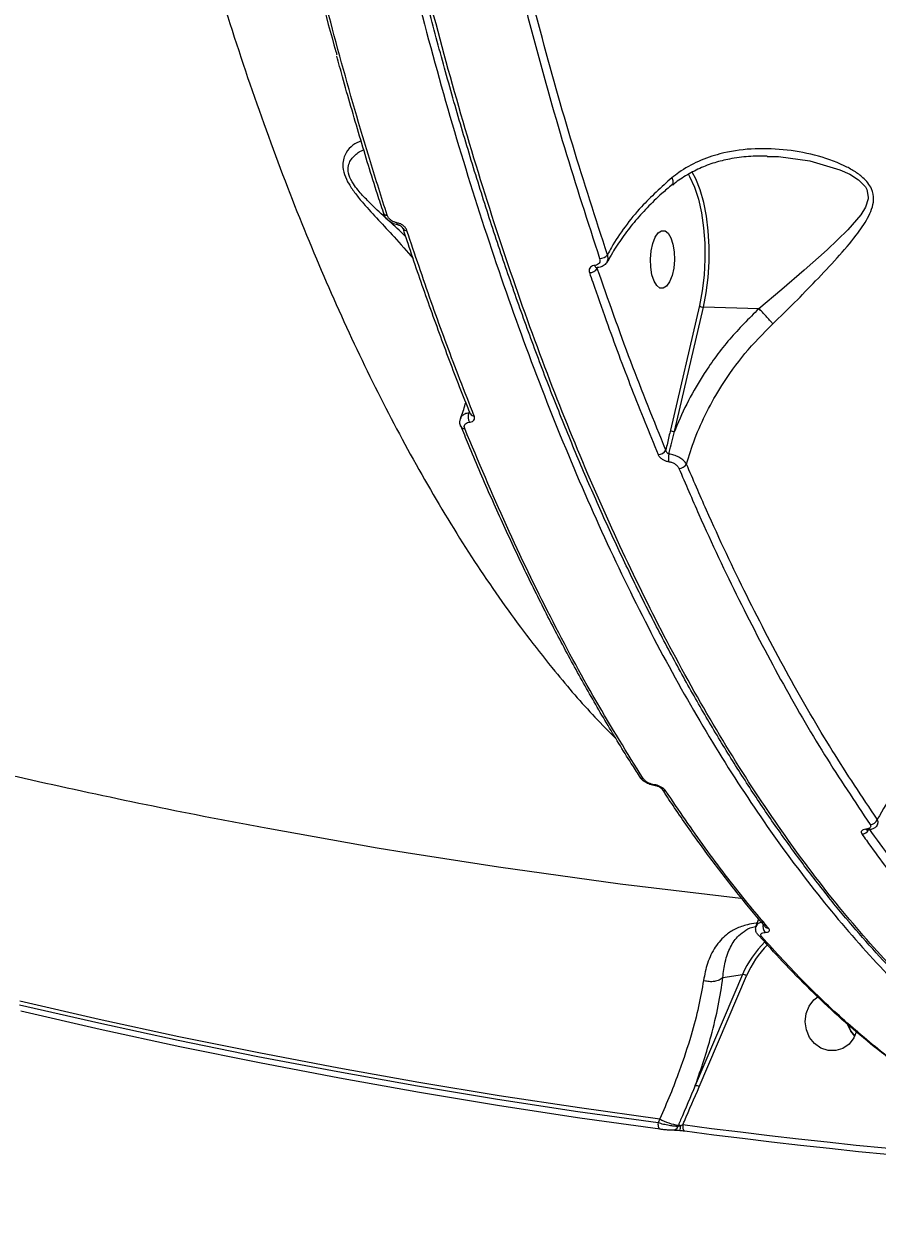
# Model space of a CAD drawing. Header units: millimetres. Extents: x -6028 to 5958, y -6064 to 4137.
# Drawn here: x 598.6 to 731.2, y -1746.5 to -1561.7 of the extents above; entities that cross this region are included whole.
import ezdxf

# ---------------------------------------------------------------- set-up
doc = ezdxf.new("R2010")
doc.units = ezdxf.units.MM
for name, color, linetype in [('DIKOM_ОБЪЕКТ', 7, 'Continuous'), ('DIKOM_РАЗМЕР_ЗОНА', 7, 'Continuous'), ('DIKOM_РАЗМЕР_ОБЪЕКТА', 7, 'Continuous')]:
    doc.layers.add(name, color=color, linetype=linetype)
doc.styles.add('style1', font='arial.ttf', dxfattribs={"width": 0.8})
doc.dimstyles.new('1-50', dxfattribs={"dimtxt": 300, "dimasz": 200, "dimexe": 100, "dimexo": 0, "dimgap": 100, "dimtad": 1, "dimtxsty": 'style1', "dimcen": 200, "dimclrd": 7, "dimclre": 7, "dimclrt": 7, "dimadec": 1, "dimazin": 2, "dimtfac": 1, "dimtmove": 0, "dimatfit": 2, "dimfxl": 0, "dimlwd": 25, "dimlwe": 18, "dimarcsym": 0})

# ---------------------------------------------------------------- blocks, each defined once
blk = doc.blocks.new('*D9')
at = {"layer": 'Defpoints', "color": 0, "transparency": 16777216}
for p in [(-6027.56, 1459.58), (4556.58, 1382.7), (4556.58, -5964.37)]:
    blk.add_point(p, dxfattribs=at)
at = {"layer": 'DIKOM_РАЗМЕР_ЗОНА', "color": 7, "lineweight": 18, "transparency": 16777216}
for p, q in [((-6027.56, 1459.58), (-6027.56, -6064.37)), ((4556.58, 1382.7), (4556.58, -6064.37))]:
    blk.add_line(p, q, dxfattribs=at)
at = {"layer": 'DIKOM_РАЗМЕР_ЗОНА', "color": 7, "lineweight": 25, "transparency": 16777216}
blk.add_line((-5827.56, -5964.37), (4356.58, -5964.37), dxfattribs=at)
at = {"layer": 'DIKOM_РАЗМЕР_ЗОНА', "color": 7, "transparency": 16777216}
for points in [[(-5827.56, -5931.03), (-5827.56, -5997.7), (-6027.56, -5964.37)], [(4356.58, -5931.03), (4356.58, -5997.7), (4556.58, -5964.37)]]:
    blk.add_solid(points, dxfattribs=at)
at = {"layer": 'DIKOM_РАЗМЕР_ЗОНА', "color": 7, "transparency": 16777216, "insert": (157.08, -5711.2), "char_height": 300, "attachment_point": 5, "style": 'style1'}
blk.add_mtext('10600', dxfattribs=at)
blk = doc.blocks.new('*D11')
at = {"layer": 'Defpoints', "color": 0, "transparency": 16777216}
for p in [(259.43, 2965.58), (1920.55, -3002.33), (4022.59, -3002.33)]:
    blk.add_point(p, dxfattribs=at)
at = {"layer": 'DIKOM_РАЗМЕР_ОБЪЕКТА', "color": 7, "lineweight": 18, "transparency": 16777216}
for p, q in [((259.43, 2965.58), (4122.59, 2965.58)), ((1920.55, -3002.33), (4122.59, -3002.33))]:
    blk.add_line(p, q, dxfattribs=at)
at = {"layer": 'DIKOM_РАЗМЕР_ОБЪЕКТА', "color": 7, "lineweight": 25, "transparency": 16777216}
blk.add_line((4022.59, 2765.58), (4022.59, -2802.33), dxfattribs=at)
at = {"layer": 'DIKOM_РАЗМЕР_ОБЪЕКТА', "color": 7, "transparency": 16777216}
for points in [[(3989.25, 2765.58), (4055.92, 2765.58), (4022.59, 2965.58)], [(3989.25, -2802.33), (4055.92, -2802.33), (4022.59, -3002.33)]]:
    blk.add_solid(points, dxfattribs=at)
at = {"layer": 'DIKOM_РАЗМЕР_ОБЪЕКТА', "color": 7, "transparency": 16777216, "insert": (3769.41, -24.42), "char_height": 300, "attachment_point": 5, "rotation": 90, "style": 'style1'}
blk.add_mtext('6000', dxfattribs=at)
blk = doc.blocks.new('*D12')
at = {"layer": 'Defpoints', "color": 0, "transparency": 16777216}
for p in [(3056.58, 1987.9), (-4027.97, 676.5), (3056.58, -3714.77)]:
    blk.add_point(p, dxfattribs=at)
at = {"layer": 'DIKOM_РАЗМЕР_ОБЪЕКТА', "color": 7, "lineweight": 18, "transparency": 16777216}
for p, q in [((3056.58, 1987.9), (3056.58, -3814.77)), ((-4027.97, 676.5), (-4027.97, -3814.77))]:
    blk.add_line(p, q, dxfattribs=at)
at = {"layer": 'DIKOM_РАЗМЕР_ОБЪЕКТА', "color": 7, "lineweight": 25, "transparency": 16777216}
blk.add_line((-3827.97, -3714.77), (2856.58, -3714.77), dxfattribs=at)
at = {"layer": 'DIKOM_РАЗМЕР_ОБЪЕКТА', "color": 7, "transparency": 16777216}
for points in [[(-3827.97, -3681.44), (-3827.97, -3748.11), (-4027.97, -3714.77)], [(2856.58, -3681.44), (2856.58, -3748.11), (3056.58, -3714.77)]]:
    blk.add_solid(points, dxfattribs=at)
at = {"layer": 'DIKOM_РАЗМЕР_ОБЪЕКТА', "color": 7, "transparency": 16777216, "insert": (20, -3461.6), "char_height": 300, "attachment_point": 5, "style": 'style1'}
blk.add_mtext('7100', dxfattribs=at)

msp = doc.modelspace()

# ---------------------------------------------------------------- linework, layer by layer
at = {"layer": 'DIKOM_ОБЪЕКТ', "color": 7, "linetype": 'Continuous', "lineweight": 15}
for p, q in [((714.103, -1582.293), (714.385, -1582.293)), ((654.464, -1590.976), (654.48, -1591.043)), ((687.743, -1599.666), (687.761, -1599.627)), ((703.603, -1605.434), (699.099, -1624.751)), ((699.733, -1624.991), (704.237, -1605.673)), ((712.838, -1605.911), (704.237, -1605.673)), ((667.882, -1621.888), (667.789, -1622.1)), ((666.507, -1624.14), (666.525, -1624.191)), ((694.246, -1678.5), (694.277, -1678.555)), ((697.782, -1680.474), (697.791, -1680.49)), ((729.751, -1686.853), (729.761, -1686.853)), ((712.433, -1701.739), (712.832, -1700.667)), ((710.306, -1709.286), (702.959, -1726.53)), ((703.58, -1726.721), (710.926, -1709.477)), ((707.253, -1709.751), (710.306, -1709.286)), ((697.439, -1731.712), (697.173, -1732.337)), ((700.339, -1732.673), (700.251, -1732.879))]:
    msp.add_line(p, q, dxfattribs=at)
at = {"layer": 'DIKOM_ОБЪЕКТ', "color": 7, "linetype": 'Continuous', "lineweight": 15, "flags": 128}
for points in [[(714.385, -1582.293), (715.906, -1582.293), (720.772, -1582.943), (725.439, -1584.325), (726.969, -1585.031), (728.337, -1585.911), (729.382, -1587.012), (729.592, -1587.391), (729.836, -1588.567), (729.815, -1588.847), (729.413, -1590.131), (728.671, -1591.345), (726.68, -1593.666), (723.428, -1596.79), (719.859, -1599.942), (716.405, -1602.918), (712.849, -1605.912), (712.846, -1605.914), (712.846, -1605.914)], [(701.841, -1584.972), (702.078, -1585.392), (702.817, -1587.018), (703.436, -1588.915), (703.921, -1591.039), (704.259, -1593.337), (704.443, -1595.755), (704.468, -1598.233), (704.334, -1600.712), (704.043, -1603.132), (703.603, -1605.434)], [(704.237, -1605.673), (704.67, -1603.427), (704.967, -1601.07), (705.119, -1598.652), (705.123, -1596.226), (704.98, -1593.844), (704.693, -1591.559), (704.267, -1589.419), (703.712, -1587.472), (703.04, -1585.759), (702.5, -1584.705)], [(656.805, -1592.919), (656.804, -1592.919), (656.755, -1592.897), (656.71, -1592.85), (656.672, -1592.779), (656.641, -1592.687), (656.618, -1592.575)], [(697.215, -1594.144), (697.732, -1593.804), (698.26, -1593.825), (698.756, -1594.206), (699.18, -1594.916), (699.497, -1595.897), (699.682, -1597.07), (699.719, -1598.34), (699.606, -1599.605), (699.352, -1600.76), (698.978, -1601.714), (698.513, -1602.389), (697.995, -1602.729), (697.467, -1602.708), (696.971, -1602.327), (696.548, -1601.617), (696.231, -1600.636), (696.046, -1599.463), (696.008, -1598.193), (696.121, -1596.928), (696.375, -1595.773), (696.75, -1594.819), (697.215, -1594.144)], [(687.304, -1599.213), (687.388, -1599.35), (687.48, -1599.454), (687.579, -1599.521), (687.68, -1599.55), (687.721, -1599.55)], [(667.999, -1622.194), (668.003, -1622.204), (668.017, -1622.236)], [(658.032, -1690.394), (653.531, -1689.647), (636.553, -1686.637)], [(710.056, -1697.489), (691.295, -1695.256), (672.395, -1692.636), (658.032, -1690.394)], [(712.685, -1703.114), (712.692, -1703.123), (712.711, -1703.146)], [(728.074, -1717.966), (727.609, -1719.123), (726.861, -1720.081), (725.892, -1720.761), (724.779, -1721.108), (723.613, -1721.096), (722.488, -1720.723), (721.495, -1720.021), (720.716, -1719.046), (720.212, -1717.878), (720.025, -1716.611), (720.169, -1715.348), (720.634, -1714.19), (721.382, -1713.233), (722.007, -1712.745)], [(697.173, -1732.337), (684.708, -1730.589), (672.258, -1728.686), (659.825, -1726.628), (647.41, -1724.416), (635.014, -1722.05), (622.64, -1719.53), (610.289, -1716.857), (597.963, -1714.031)], [(598.025, -1713.376), (610.376, -1716.208), (622.753, -1718.887), (635.152, -1721.412), (647.573, -1723.782), (660.014, -1725.997), (672.473, -1728.057), (684.949, -1729.962), (697.439, -1731.712)], [(598.192, -1714.945), (610.529, -1717.774), (622.89, -1720.449), (635.275, -1722.971), (647.68, -1725.339), (660.106, -1727.553), (672.549, -1729.612), (685.009, -1731.517), (697.484, -1733.267)], [(727.737, -1718.882), (727.123, -1718.072), (726.675, -1717.088)], [(726.698, -1717.157), (727.123, -1718.072), (727.737, -1718.882)], [(697.173, -1732.337), (697.164, -1732.524), (697.171, -1732.702), (697.193, -1732.865), (697.229, -1733.006), (697.278, -1733.12), (697.339, -1733.203), (697.408, -1733.253), (697.484, -1733.267)], [(701.013, -1732.646), (701.005, -1732.834), (701.012, -1733.013), (701.034, -1733.176), (701.071, -1733.317), (701.121, -1733.431), (701.183, -1733.514), (701.253, -1733.563), (701.329, -1733.576)], [(736.956, -1736.71), (732.459, -1736.272), (727.962, -1735.814), (723.467, -1735.337), (718.973, -1734.839), (714.481, -1734.321), (709.99, -1733.783), (705.5, -1733.224), (701.013, -1732.646)], [(701.329, -1733.576), (705.821, -1734.155), (710.314, -1734.713), (714.809, -1735.252), (719.305, -1735.77), (723.802, -1736.269), (728.301, -1736.747), (732.801, -1737.205), (737.302, -1737.643)]]:
    msp.add_lwpolyline(points, dxfattribs=at)
at = {"layer": 'DIKOM_ОБЪЕКТ', "color": 7, "linetype": 'Continuous', "lineweight": 15}
for centre, radius, start, end in [((655.023, -1590.765), 0.61, 207.15359, 276.25246), ((658.104, -1593.2), 0.6, 204.3824, 276.71947), ((688.155, -1596.689), 1.428, 267.89545, 324.18921), ((686.573, -1598.912), 1.392, 267.50211, 327.19935), ((704.226, -1604.742), 0.932, 227.99022, 270.64911), ((669.352, -1622.725), 1.684, 158.19716, 208.94382), ((668.583, -1621.875), 0.671, 212.47253, 272.91357), ((667.092, -1623.897), 0.639, 207.48652, 274.18523), ((699.722, -1624.06), 0.93, 227.96076, 270.67856), ((697.224, -1627.245), 1.313, 268.23269, 332.38136), ((701.459, -1629.195), 2.688, 164.44547, 189.61392), ((700.439, -1629.378), 1.326, 268.63951, 330.19808), ((694.865, -1678.142), 0.718, 215.04593, 270.25343), ((696.777, -1679.784), 0.183, 190.65839, 251.689), ((698.383, -1680.083), 0.718, 214.51925, 270.35355), ((730.1, -1684.799), 1.187, 270.26727, 340.76055), ((728.828, -1686.273), 1.195, 270.47392, 332.52167), ((729.753, -1686.495), 0.359, 219.48901, 269.69484), ((714.851, -1701.816), 1.393, 164.75323, 222.62401), ((714.396, -1701.376), 0.752, 220.12621, 269.19321), ((713.273, -1702.639), 0.757, 221.99525, 268.93912), ((724.77, -1715.478), 15.734, 134.37868, 156.82706), ((724.944, -1715.477), 15.248, 134.89428, 156.82644), ((710.233, -1710.63), 1.345, 59.002, 86.90639), ((702.886, -1727.876), 1.347, 59.01541, 86.87438), ((701.285, -1724.968), 7.763, 240.30267, 262.99939), ((699.484, -1732.617), 0.811, 264.44669, 341.13336), ((700.228, -1733.864), 1.196, 66.88612, 84.6997), ((698.297, -1732.721), 2.401, 341.29377, 358.96789)]:
    msp.add_arc(centre, radius, start, end, dxfattribs=at)
for points, knots in [([(657.536, -1136.308), (656.622, -1140.432), (654.14, -1151.628), (650.485, -1170.379), (646.713, -1192.633), (643.45, -1215.337), (640.702, -1238.371), (638.485, -1261.634), (636.81, -1285.052), (635.691, -1308.59), (635.118, -1332.206), (635.09, -1355.827), (635.604, -1379.342), (636.66, -1402.641), (638.258, -1425.651), (640.408, -1448.325), (643.095, -1470.634), (646.306, -1492.51), (650.024, -1513.854), (654.234, -1534.564), (658.926, -1554.571), (664.102, -1573.826), (669.745, -1592.311), (675.833, -1609.977), (682.336, -1626.744), (689.225, -1642.53), (696.482, -1657.278), (704.101, -1670.942), (712.064, -1683.521), (720.342, -1694.985), (728.897, -1705.283), (737.689, -1714.364), (746.272, -1721.832), (754.61, -1727.822), (761.796, -1732.185), (766.388, -1734.23), (768.253, -1735.06)], [0, 0, 0, 0, 0.0176864, 0.04801, 0.0784292, 0.1088972, 0.1393651, 0.1697842, 0.2001079, 0.2304316, 0.2608508, 0.2913186, 0.3217866, 0.3522057, 0.3825294, 0.412853, 0.4432722, 0.4737402, 0.504208, 0.5346272, 0.5649508, 0.5952745, 0.6256936, 0.6561615, 0.6866294, 0.7170487, 0.7473722, 0.7776958, 0.8081151, 0.8385828, 0.8690507, 0.8994698, 0.9297934, 0.9558709, 0.9820868, 1, 1, 1, 1]), ([(607.661, -1204.733), (606.855, -1210.759), (605.243, -1222.817), (603.274, -1241.208), (601.638, -1259.763), (600.357, -1278.711), (599.446, -1298.015), (598.926, -1317.637), (598.808, -1337.26), (599.105, -1357.395), (599.862, -1377.985), (601.117, -1398.957), (602.864, -1419.884), (605.118, -1440.687), (607.885, -1461.29), (611.102, -1481.215), (614.745, -1500.408), (618.783, -1518.838), (623.287, -1536.826), (628.262, -1554.289), (633.702, -1571.151), (639.483, -1587.028), (645.576, -1601.887), (651.947, -1615.725), (658.706, -1628.778), (665.845, -1640.963), (673.346, -1652.23), (680.549, -1661.608), (686.342, -1668.368), (689.567, -1671.576), (690.672, -1672.675)], [0, 0, 0, 0, 0.0331662, 0.0663723, 0.0995782, 0.1327445, 0.1672708, 0.201842, 0.2364132, 0.2709393, 0.3084794, 0.3460485, 0.3835884, 0.4222249, 0.4608931, 0.4995296, 0.5369455, 0.5743902, 0.611806, 0.6503137, 0.6888527, 0.7273602, 0.7646872, 0.8020432, 0.8393704, 0.8777848, 0.9162312, 0.954646, 0.9844622, 1, 1, 1, 1]), ([(769.623, -1735.107), (768.325, -1734.511), (765.479, -1733.206), (761.122, -1730.815), (756.542, -1728.006), (751.982, -1724.869), (747.456, -1721.426), (742.981, -1717.686), (738.574, -1713.661), (734.242, -1709.359), (729.981, -1704.777), (725.79, -1699.916), (721.668, -1694.774), (717.612, -1689.35), (713.622, -1683.643), (709.698, -1677.652), (705.837, -1671.373), (702.039, -1664.805), (698.311, -1657.96), (694.67, -1650.867), (691.129, -1643.551), (687.693, -1636.025), (684.358, -1628.28), (681.123, -1620.317), (677.989, -1612.137), (674.954, -1603.739), (672.02, -1595.124), (669.186, -1586.292), (666.452, -1577.242), (663.818, -1567.974), (661.288, -1558.497), (658.867, -1548.837), (656.564, -1539.025), (654.384, -1529.08), (652.327, -1519.005), (650.392, -1508.8), (648.58, -1498.466), (646.89, -1488.001), (645.321, -1477.407), (643.875, -1466.684), (642.552, -1455.831), (641.351, -1444.849), (640.273, -1433.743), (639.321, -1422.537), (638.497, -1411.268), (637.806, -1399.965), (637.245, -1388.636), (636.816, -1377.281), (636.518, -1365.897), (636.351, -1354.486), (636.314, -1343.048), (636.408, -1331.583), (636.633, -1320.092), (636.987, -1308.574), (637.478, -1297.032), (638.041, -1286.294), (638.5, -1279.419), (638.703, -1276.388)], [0, 0, 0, 0, 0.0152823, 0.0334916, 0.0517815, 0.0701711, 0.0886542, 0.1071165, 0.125475, 0.143762, 0.1619973, 0.1802003, 0.1983914, 0.2165899, 0.2348092, 0.2530701, 0.2713919, 0.2897956, 0.3082964, 0.3267935, 0.3451626, 0.3634727, 0.3817377, 0.3999733, 0.4181941, 0.4364145, 0.4546465, 0.472903, 0.4911989, 0.5095485, 0.5279671, 0.5464083, 0.5647907, 0.5831102, 0.6013809, 0.6196181, 0.6378361, 0.6560501, 0.6742727, 0.6925157, 0.7107933, 0.7291207, 0.747512, 0.7659523, 0.7843556, 0.8026871, 0.8209666, 0.8392086, 0.8574275, 0.8756384, 0.8938552, 0.9120882, 0.9303516, 0.9486602, 0.9670284, 0.9854601, 1, 1, 1, 1]), ([(769.941, -1735.125), (769.754, -1735.054), (766.338, -1733.759), (759.812, -1729.991), (750.502, -1723.799), (741.484, -1716.247), (732.76, -1707.599), (724.194, -1697.666), (715.82, -1686.439), (707.674, -1673.925), (700.026, -1660.557), (692.879, -1646.452), (686.224, -1631.734), (679.866, -1615.995), (673.838, -1599.246), (668.168, -1581.518), (662.907, -1562.948), (658.08, -1543.578), (653.703, -1523.464), (649.77, -1502.533), (646.312, -1480.824), (643.353, -1458.394), (640.959, -1435.737), (639.125, -1412.937), (637.833, -1390.078), (637.063, -1366.788), (636.838, -1343.129), (637.183, -1319.181), (637.995, -1296.885), (638.888, -1282.643), (639.283, -1276.345)], [0, 0, 0, 0, 0.0022002, 0.0402543, 0.0782773, 0.1152269, 0.1522051, 0.1891547, 0.2271778, 0.2652315, 0.3032544, 0.3388737, 0.3745186, 0.4101379, 0.4467151, 0.4833198, 0.5198971, 0.5568468, 0.593825, 0.6307746, 0.6687977, 0.7068518, 0.7448747, 0.7818245, 0.8188028, 0.8557526, 0.8937756, 0.9318296, 0.9698525, 1, 1, 1, 1]), ([(853.327, -1703.967), (851.254, -1704.008), (846.195, -1704.106), (838.28, -1702.849), (829.609, -1700.424), (821.122, -1696.822), (812.679, -1692.04), (804.313, -1686.028), (796.056, -1678.783), (788.088, -1670.461), (780.429, -1661.115), (773.094, -1650.82), (765.965, -1639.411), (759.077, -1626.88), (752.461, -1613.245), (746.259, -1598.798), (740.484, -1583.605), (735.138, -1567.749), (730.138, -1550.981), (725.518, -1533.321), (721.303, -1514.81), (717.584, -1495.838), (714.363, -1476.48), (711.632, -1456.817), (709.35, -1436.545), (707.546, -1415.711), (706.234, -1394.376), (705.511, -1374.499), (705.214, -1356.195), (705.292, -1345.077), (705.331, -1339.512)], [0, 0, 0, 0, 0.0257522, 0.0628656, 0.0989328, 0.1350274, 0.1710945, 0.2082083, 0.245352, 0.2824658, 0.3185592, 0.3546801, 0.3907735, 0.4279123, 0.4650813, 0.50222, 0.5383728, 0.5745531, 0.6107057, 0.6479037, 0.6851317, 0.7223298, 0.7585728, 0.7948434, 0.8310864, 0.8683748, 0.9056932, 0.9429818, 0.9714641, 1, 1, 1, 1]), ([(635.014, -1513.305), (636.203, -1519.347), (638.582, -1531.433), (642.673, -1548.925), (645.575, -1560.629), (647.225, -1566.318), (647.278, -1566.5)], [0, 0, 0, 0, 0.3286017, 0.6572012, 0.9890106, 1, 1, 1, 1]), ([(655.09, -1591.372), (654.216, -1588.624), (651.661, -1580.589), (647.678, -1566.787), (643.264, -1549.734), (639.178, -1532.095), (636.767, -1519.872), (635.561, -1513.761)], [0, 0, 0, 0, 0.1144535, 0.3347637, 0.5550749, 0.7775368, 1, 1, 1, 1]), ([(668.786, -1525.42), (670.149, -1531.815), (672.874, -1544.603), (677.522, -1563.076), (682.546, -1581.038), (686.25, -1592.423), (688.103, -1598.116)], [0, 0, 0, 0, 0.2485962, 0.4971917, 0.7485954, 1, 1, 1, 1]), ([(689.313, -1597.525), (687.485, -1591.909), (683.829, -1580.678), (678.829, -1562.837), (674.165, -1544.348), (671.415, -1531.447), (670.04, -1524.996)], [0, 0, 0, 0, 0.24859564, 0.49719352, 0.74859681, 1, 1, 1, 1]), ([(636.55, -1686.596), (633.59, -1686.053), (624.663, -1684.413), (609.824, -1681.342), (592.034, -1677.402), (574.303, -1673.137), (556.633, -1668.568), (539.029, -1663.691), (521.496, -1658.507), (504.038, -1653.019), (486.66, -1647.228), (469.367, -1641.134), (452.164, -1634.741), (435.054, -1628.048), (418.043, -1621.057), (401.136, -1613.771), (384.336, -1606.192), (367.649, -1598.32), (351.079, -1590.159), (334.63, -1581.71), (318.307, -1572.975), (302.115, -1563.958), (286.06, -1554.653), (275.106, -1548.079), (269.496, -1544.621), (269.16, -1544.414)], [0, 0, 0, 0, 0.0229076, 0.0690792, 0.1152686, 0.1614766, 0.2077042, 0.2539517, 0.30022, 0.3465096, 0.3928208, 0.4391545, 0.4855108, 0.5318907, 0.5782938, 0.624721, 0.6711724, 0.7176486, 0.7641491, 0.8106749, 0.8572257, 0.9038016, 0.9504028, 0.9970294, 1, 1, 1, 1]), ([(654.513, -1590.969), (654.204, -1590.025), (652.93, -1586.148), (650.806, -1579.121), (648.705, -1571.973), (647.569, -1567.765), (647.282, -1566.7)], [0, 0, 0, 0, 0.1208998, 0.4966059, 0.8726673, 1, 1, 1, 1]), ([(651.046, -1579.86), (650.612, -1580.033), (649.752, -1580.377), (648.828, -1581.434), (648.319, -1582.53), (648.134, -1583.619), (648.353, -1584.992), (649.099, -1586.546), (650.153, -1588.064), (651.697, -1589.934), (653.749, -1592.164), (656.423, -1594.993), (658.158, -1596.999), (659.134, -1598.127)], [0, 0, 0, 0, 0.1222874, 0.2423869, 0.3032997, 0.3655737, 0.4372784, 0.5010587, 0.5625833, 0.6265304, 0.7384686, 0.8528512, 1, 1, 1, 1]), ([(657.998, -1594.764), (657.647, -1594.418), (656.525, -1593.311), (654.472, -1591.475), (652.298, -1589.412), (650.727, -1587.74), (649.729, -1586.414), (649.08, -1585.143), (648.97, -1583.953), (649.277, -1583.036), (649.964, -1582.131), (650.739, -1581.478), (651.356, -1581.3), (651.478, -1581.264)], [0, 0, 0, 0, 0.06543134, 0.20946733, 0.35308072, 0.44812399, 0.50411066, 0.57766801, 0.66084677, 0.73557366, 0.81063136, 0.96255447, 1, 1, 1, 1]), ([(714.997, -1608.251), (716.14, -1607.147), (718.426, -1604.937), (721.783, -1601.486), (725.052, -1598.025), (727.79, -1594.809), (729.549, -1592.297), (730.414, -1590.446), (730.757, -1588.908), (730.456, -1587.169), (729.233, -1585.659), (727.671, -1584.525), (725.215, -1583.213), (721.526, -1581.938), (716.609, -1581.101), (711.641, -1580.973), (707.191, -1581.637), (703.427, -1582.943), (700.969, -1584.293), (699.686, -1585.299), (699.335, -1585.575)], [0, 0, 0, 0, 0.0712976, 0.1426939, 0.2203414, 0.2979603, 0.355586, 0.3853407, 0.4149602, 0.4491147, 0.4886708, 0.5175496, 0.5465125, 0.6250142, 0.7037118, 0.7839239, 0.8640143, 0.9212528, 0.9784144, 1, 1, 1, 1]), ([(714.107, -1582.22), (713.152, -1582.221), (711.194, -1582.224), (708.466, -1582.592), (705.929, -1583.205), (703.632, -1584.071), (701.466, -1585.261), (700.058, -1586.158), (699.454, -1586.729), (699.451, -1586.732)], [0, 0, 0, 0, 0.1794533, 0.3679507, 0.520213, 0.681125, 0.8422117, 0.9991922, 1, 1, 1, 1]), ([(699.335, -1585.575), (697.688, -1587.05), (694.978, -1589.479), (691.984, -1593.173), (690.31, -1595.684), (689.516, -1597.15), (689.313, -1597.525)], [0, 0, 0, 0, 0.3957875, 0.6516303, 0.910998, 1, 1, 1, 1]), ([(699.335, -1585.575), (699.347, -1585.608), (699.404, -1585.756), (699.492, -1586.077), (699.514, -1586.439), (699.387, -1586.56), (699.334, -1586.611)], [0, 0, 0, 0, 0.0681141, 0.2982654, 0.7074959, 1, 1, 1, 1]), ([(699.377, -1586.658), (698.828, -1587.114), (697.444, -1588.264), (695.457, -1590.223), (693.401, -1592.502), (691.6, -1594.853), (690.239, -1596.889), (689.593, -1598.134), (689.363, -1598.578)], [0, 0, 0, 0, 0.1249499, 0.3151092, 0.5067189, 0.6994522, 0.8928837, 1, 1, 1, 1]), ([(656.807, -1592.911), (656.769, -1592.907), (656.454, -1592.881), (655.855, -1592.64), (655.133, -1592.126), (654.654, -1591.555), (654.546, -1591.156), (654.512, -1591.032)], [0, 0, 0, 0, 0.0364787, 0.3065032, 0.5825906, 0.869377, 1, 1, 1, 1]), ([(656.618, -1592.575), (656.464, -1592.54), (656.156, -1592.47), (655.72, -1592.218), (655.362, -1591.889), (655.169, -1591.59), (655.106, -1591.415), (655.09, -1591.372)], [0, 0, 0, 0, 0.2263653, 0.4526918, 0.6823307, 0.9207487, 1, 1, 1, 1]), ([(658.174, -1593.797), (658.158, -1593.752), (658.093, -1593.575), (657.894, -1593.271), (657.528, -1592.937), (657.086, -1592.683), (656.774, -1592.611), (656.618, -1592.575)], [0, 0, 0, 0, 0.0795976, 0.3195426, 0.5498056, 0.7748732, 1, 1, 1, 1]), ([(657.556, -1593.452), (657.552, -1593.441), (657.545, -1593.412), (657.465, -1593.288), (657.327, -1593.154), (657.159, -1593.039), (656.989, -1592.963), (656.865, -1592.926), (656.817, -1592.922), (656.808, -1592.921)], [0, 0, 0, 0, 0.1405193, 0.3429569, 0.5118061, 0.6827191, 0.8323654, 0.9679905, 1, 1, 1, 1]), ([(668.006, -1622.191), (667.857, -1621.828), (666.617, -1618.808), (664.373, -1612.911), (661.296, -1604.479), (659.031, -1597.975), (657.824, -1594.23), (657.57, -1593.444)], [0, 0, 0, 0, 0.0401015, 0.3337031, 0.6279185, 0.921856, 1, 1, 1, 1]), ([(668.617, -1622.545), (668.431, -1622.08), (667.5, -1619.752), (665.236, -1613.926), (661.899, -1604.892), (659.416, -1597.496), (658.174, -1593.797)], [0, 0, 0, 0, 0.050771, 0.2538562, 0.6267028, 1, 1, 1, 1]), ([(688.103, -1598.116), (688.13, -1598.244), (688.186, -1598.499), (688.064, -1598.833), (687.802, -1599.083), (687.515, -1599.188), (687.337, -1599.209), (687.304, -1599.213)], [0, 0, 0, 0, 0.2363205, 0.47257602, 0.70917353, 0.94584944, 1, 1, 1, 1]), ([(689.27, -1598.565), (689.265, -1598.583), (689.19, -1598.824), (688.806, -1599.164), (688.271, -1599.476), (687.876, -1599.509), (687.717, -1599.523)], [0, 0, 0, 0, 0.0297252, 0.4004162, 0.7590344, 1, 1, 1, 1]), ([(689.268, -1598.536), (689.328, -1598.406), (689.465, -1598.105), (689.368, -1597.735), (689.313, -1597.525)], [0, 0, 0, 0, 0.4337108, 1, 1, 1, 1]), ([(687.304, -1599.213), (687.272, -1599.217), (687.095, -1599.239), (686.81, -1599.343), (686.549, -1599.591), (686.428, -1599.923), (686.484, -1600.177), (686.513, -1600.303)], [0, 0, 0, 0, 0.0535423, 0.2898043, 0.5263656, 0.7631596, 1, 1, 1, 1]), ([(686.513, -1600.303), (686.684, -1600.802), (687.539, -1603.296), (689.686, -1609.38), (693.033, -1618.394), (695.799, -1625.169), (697.183, -1628.558)], [0, 0, 0, 0, 0.0507689, 0.253847, 0.6266975, 1, 1, 1, 1]), ([(687.73, -1599.551), (687.715, -1599.552), (687.667, -1599.554), (687.648, -1599.57), (687.657, -1599.563), (687.657, -1599.563)], [0, 0, 0, 0, 0.3071615, 0.9832826, 1, 1, 1, 1]), ([(698.388, -1627.854), (696.544, -1623.321), (692.852, -1614.246), (689.447, -1604.53), (687.743, -1599.666)], [0, 0, 0, 0, 0.4994511, 1, 1, 1, 1]), ([(712.838, -1605.911), (711.284, -1607.457), (708.14, -1610.583), (704.571, -1615.465), (701.821, -1620.173), (700.419, -1623.236), (699.785, -1624.859), (699.733, -1624.991)], [0, 0, 0, 0, 0.2754359, 0.5570818, 0.7678007, 0.9811414, 1, 1, 1, 1]), ([(712.846, -1605.914), (712.845, -1605.914), (712.843, -1605.912), (712.84, -1605.912), (712.838, -1605.911)], [0, 0, 0, 0, 0.4159675, 1, 1, 1, 1]), ([(714.997, -1608.251), (714.974, -1608.223), (714.83, -1608.051), (714.496, -1607.666), (713.954, -1607.068), (713.366, -1606.44), (713.019, -1606.09), (712.846, -1605.914)], [0, 0, 0, 0, 0.0428835, 0.2679814, 0.5120005, 0.7559912, 1, 1, 1, 1]), ([(701.59, -1630.038), (702.002, -1628.717), (702.855, -1625.978), (704.698, -1621.89), (707.229, -1617.435), (710.568, -1612.754), (713.51, -1609.763), (714.997, -1608.251)], [0, 0, 0, 0, 0.1665399, 0.3455457, 0.526756, 0.7607806, 1, 1, 1, 1]), ([(666.48, -1622.91), (666.517, -1622.827), (666.889, -1621.997), (667.11, -1621.183), (667.308, -1620.451)], [0, 0, 0, 0, 0.1000144, 1, 1, 1, 1]), ([(667.789, -1622.1), (667.74, -1622.106), (667.451, -1622.142), (666.994, -1622.31), (666.611, -1622.61), (666.547, -1622.858), (666.528, -1622.929)], [0, 0, 0, 0, 0.0782463, 0.4623893, 0.8462792, 1, 1, 1, 1]), ([(667.879, -1623.54), (667.907, -1623.537), (668.078, -1623.519), (668.355, -1623.429), (668.605, -1623.204), (668.714, -1622.898), (668.65, -1622.663), (668.617, -1622.545)], [0, 0, 0, 0, 0.0479108, 0.2855889, 0.5236797, 0.7618274, 1, 1, 1, 1]), ([(668.001, -1622.2), (668.001, -1622.201), (668.004, -1622.209), (667.995, -1622.192), (667.988, -1622.176)], [0, 0, 0, 0, 0.060133, 1, 1, 1, 1]), ([(666.537, -1624.187), (666.516, -1624.146), (666.393, -1623.9), (666.338, -1623.444), (666.466, -1623.074), (666.519, -1622.92)], [0, 0, 0, 0, 0.1029047, 0.6252875, 1, 1, 1, 1]), ([(694.299, -1678.47), (693.873, -1677.822), (692.132, -1675.171), (689.151, -1670.241), (685.361, -1663.683), (681.656, -1656.845), (678.033, -1649.756), (674.496, -1642.422), (671.057, -1634.832), (668.408, -1628.729), (666.941, -1625.08), (666.554, -1624.119)], [0, 0, 0, 0, 0.04205732, 0.17207976, 0.30221539, 0.4324332, 0.56270343, 0.69299222, 0.823266, 0.95349131, 1, 1, 1, 1]), ([(667.138, -1624.534), (667.106, -1624.417), (667.04, -1624.183), (667.149, -1623.878), (667.399, -1623.652), (667.678, -1623.561), (667.85, -1623.543), (667.879, -1623.54)], [0, 0, 0, 0, 0.237788, 0.4755279, 0.7135095, 0.9514982, 1, 1, 1, 1]), ([(694.869, -1678.86), (692.395, -1674.897), (687.447, -1666.969), (680.373, -1653.792), (673.547, -1639.763), (669.275, -1629.61), (667.138, -1624.534)], [0, 0, 0, 0, 0.2485937, 0.4971894, 0.7485956, 1, 1, 1, 1]), ([(699.099, -1624.751), (698.945, -1625.422), (698.706, -1626.455), (698.47, -1627.491), (698.388, -1627.854)], [0, 0, 0, 0, 0.6494852, 1, 1, 1, 1]), ([(698.87, -1628.474), (698.888, -1628.399), (699.167, -1627.237), (699.46, -1626.076), (699.733, -1624.991)], [0, 0, 0, 0, 0.0646869, 1, 1, 1, 1]), ([(698.87, -1628.474), (698.824, -1628.461), (698.772, -1628.446), (698.673, -1628.386), (698.571, -1628.294), (698.462, -1628.125), (698.407, -1627.97), (698.392, -1627.878), (698.388, -1627.854)], [0, 0, 0, 0, 0.1722433, 0.1986142, 0.4119968, 0.6483304, 0.9085696, 1, 1, 1, 1]), ([(697.183, -1628.558), (697.202, -1628.599), (697.277, -1628.76), (697.494, -1629.034), (697.878, -1629.33), (698.334, -1629.553), (698.651, -1629.614), (698.809, -1629.644)], [0, 0, 0, 0, 0.0826099, 0.3217407, 0.551331, 0.775625, 1, 1, 1, 1]), ([(698.809, -1629.644), (698.965, -1629.674), (699.278, -1629.733), (699.728, -1629.953), (700.104, -1630.242), (700.316, -1630.508), (700.389, -1630.664), (700.408, -1630.705)], [0, 0, 0, 0, 0.2257055, 0.4513777, 0.6802067, 0.9176028, 1, 1, 1, 1]), ([(701.59, -1630.038), (701.556, -1629.981), (701.423, -1629.758), (701.051, -1629.375), (700.407, -1628.952), (699.649, -1628.623), (699.13, -1628.524), (698.87, -1628.474)], [0, 0, 0, 0, 0.0812353, 0.3161636, 0.5445947, 0.7717959, 1, 1, 1, 1]), ([(731.221, -1685.19), (728.876, -1681.684), (724.186, -1674.671), (717.433, -1663.039), (710.91, -1650.594), (705.652, -1639.474), (702.62, -1632.43), (701.59, -1630.038)], [0, 0, 0, 0, 0.2203099, 0.4406207, 0.6630827, 0.8855461, 1, 1, 1, 1]), ([(700.408, -1630.705), (701.44, -1633.103), (704.459, -1640.118), (709.687, -1651.181), (716.2, -1663.627), (722.986, -1675.337), (727.733, -1682.436), (730.106, -1685.986)], [0, 0, 0, 0, 0.1144535, 0.3347649, 0.5550762, 0.7775368, 1, 1, 1, 1]), ([(747.423, -1668.548), (745.989, -1669.515), (743.463, -1671.22), (740.23, -1673.93), (737.065, -1676.981), (733.844, -1680.733), (732.102, -1683.693), (731.221, -1685.19)], [0, 0, 0, 0, 0.202263, 0.3564059, 0.5119956, 0.753253, 1, 1, 1, 1]), ([(696.72, -1679.956), (696.714, -1679.956), (696.451, -1679.939), (695.902, -1679.782), (695.171, -1679.431), (694.608, -1679.019), (694.391, -1678.677), (694.303, -1678.539)], [0, 0, 0, 0, 0.0056407, 0.2656593, 0.5281169, 0.8099976, 1, 1, 1, 1]), ([(696.597, -1679.817), (696.452, -1679.792), (696.162, -1679.74), (695.732, -1679.57), (695.337, -1679.343), (695.041, -1679.096), (694.918, -1678.928), (694.869, -1678.86)], [0, 0, 0, 0, 0.19207067, 0.38355338, 0.59024053, 0.83412589, 1, 1, 1, 1]), ([(698.388, -1680.801), (698.336, -1680.732), (698.208, -1680.56), (697.897, -1680.305), (697.485, -1680.072), (697.043, -1679.897), (696.746, -1679.844), (696.597, -1679.817)], [0, 0, 0, 0, 0.1655927, 0.41206, 0.6201105, 0.809718, 1, 1, 1, 1]), ([(697.791, -1680.489), (697.791, -1680.489), (697.793, -1680.493), (697.721, -1680.401), (697.549, -1680.267), (697.301, -1680.127), (697.051, -1680.029), (696.851, -1679.976), (696.755, -1679.964), (696.721, -1679.96)], [0, 0, 0, 0, 0.03794889, 0.2378371, 0.45554264, 0.65503594, 0.81125464, 0.93347535, 1, 1, 1, 1]), ([(713.841, -1701.838), (713.139, -1701.032), (711.026, -1698.607), (707.576, -1694.263), (703.498, -1688.812), (700.242, -1684.208), (698.372, -1681.332), (697.805, -1680.461)], [0, 0, 0, 0, 0.1269341, 0.3819018, 0.6362431, 0.8898861, 1, 1, 1, 1]), ([(714.385, -1702.128), (714.142, -1701.845), (712.929, -1700.432), (709.6, -1696.412), (704.462, -1689.763), (700.414, -1683.79), (698.388, -1680.801)], [0, 0, 0, 0, 0.044144, 0.2207224, 0.6100185, 1, 1, 1, 1]), ([(731.255, -1685.977), (731.301, -1685.885), (731.417, -1685.655), (731.295, -1685.364), (731.221, -1685.19)], [0, 0, 0, 0, 0.3998932, 1, 1, 1, 1]), ([(729.476, -1686.723), (729.324, -1686.744), (729.03, -1686.785), (728.782, -1686.966), (728.696, -1687.198), (728.791, -1687.378), (728.838, -1687.468)], [0, 0, 0, 0, 0.2592274, 0.5021789, 0.751143, 1, 1, 1, 1]), ([(728.838, -1687.468), (729.07, -1687.796), (730.229, -1689.437), (733.117, -1693.392), (737.556, -1699.12), (741.134, -1703.228), (742.923, -1705.284)], [0, 0, 0, 0, 0.0507684, 0.2538529, 0.6266983, 1, 1, 1, 1]), ([(730.106, -1685.986), (730.152, -1686.075), (730.245, -1686.253), (730.161, -1686.484), (729.92, -1686.65), (729.652, -1686.71), (729.494, -1686.721), (729.476, -1686.723)], [0, 0, 0, 0, 0.2486474, 0.4975544, 0.7389873, 0.9703749, 1, 1, 1, 1]), ([(729.762, -1686.855), (729.74, -1686.856), (729.679, -1686.858), (729.635, -1686.872), (729.641, -1686.869), (729.643, -1686.868)], [0, 0, 0, 0, 0.2833757, 0.7990035, 1, 1, 1, 1]), ([(731.246, -1686.004), (731.211, -1686.085), (731.108, -1686.321), (730.749, -1686.587), (730.29, -1686.797), (729.926, -1686.824), (729.75, -1686.838)], [0, 0, 0, 0, 0.14353, 0.4182991, 0.7170729, 1, 1, 1, 1]), ([(744.016, -1704.397), (741.629, -1701.643), (736.85, -1696.129), (732.261, -1689.794), (729.965, -1686.623)], [0, 0, 0, 0, 0.499451, 1, 1, 1, 1]), ([(712.585, -1701.331), (712.525, -1701.334), (711.956, -1701.357), (710.792, -1701.596), (709.199, -1702.129), (707.511, -1703.222), (705.991, -1704.938), (704.819, -1707.314), (704.415, -1709.299), (704.231, -1710.203)], [0, 0, 0, 0, 0.0103648, 0.0985235, 0.241525, 0.3848064, 0.6016986, 0.8185717, 1, 1, 1, 1]), ([(707.248, -1709.753), (707.249, -1709.753), (707.326, -1708.904), (707.584, -1707.131), (708.373, -1704.94), (709.458, -1703.363), (710.799, -1702.367), (711.747, -1701.906), (712.44, -1701.781), (712.51, -1701.768)], [0, 0, 0, 0, 0.0001458, 0.20028, 0.4357117, 0.6771671, 0.82844, 0.9827402, 1, 1, 1, 1]), ([(712.721, -1703.139), (712.688, -1703.107), (712.536, -1702.957), (712.372, -1702.604), (712.301, -1702.122), (712.411, -1701.855), (712.455, -1701.746)], [0, 0, 0, 0, 0.0945879, 0.4487322, 0.7761782, 1, 1, 1, 1]), ([(713.622, -1701.129), (713.408, -1701.163), (712.95, -1701.235), (712.549, -1701.473), (712.492, -1701.688), (712.474, -1701.755)], [0, 0, 0, 0, 0.3760919, 0.8066669, 1, 1, 1, 1]), ([(713.826, -1702.759), (713.952, -1702.746), (714.224, -1702.717), (714.465, -1702.575), (714.546, -1702.372), (714.439, -1702.209), (714.385, -1702.128)], [0, 0, 0, 0, 0.2213669, 0.4744316, 0.7373345, 1, 1, 1, 1]), ([(739.998, -1727.201), (739.549, -1726.918), (737.574, -1725.672), (734.116, -1723.157), (729.627, -1719.649), (725.188, -1715.819), (720.801, -1711.688), (716.698, -1707.528), (714.088, -1704.608), (712.898, -1703.277)], [0, 0, 0, 0, 0.047915, 0.2106656, 0.3736149, 0.5367176, 0.6999263, 0.8631904, 1, 1, 1, 1]), ([(713.259, -1703.396), (713.204, -1703.314), (713.094, -1703.151), (713.177, -1702.945), (713.422, -1702.802), (713.698, -1702.772), (713.826, -1702.759)], [0, 0, 0, 0, 0.2632317, 0.5267078, 0.7813293, 1, 1, 1, 1]), ([(740.393, -1727.409), (738.074, -1725.823), (733.436, -1722.652), (726.599, -1716.958), (719.849, -1710.637), (715.456, -1705.81), (713.259, -1703.396)], [0, 0, 0, 0, 0.2490989, 0.4981959, 0.7490988, 1, 1, 1, 1]), ([(704.231, -1710.203), (704.004, -1711.536), (703.546, -1714.224), (702.294, -1718.951), (700.766, -1723.57), (699.083, -1727.947), (697.989, -1730.453), (697.439, -1731.712)], [0, 0, 0, 0, 0.2106485, 0.4247479, 0.6762142, 0.8374028, 1, 1, 1, 1]), ([(702.959, -1726.53), (703.417, -1725.225), (704.335, -1722.602), (705.551, -1718.442), (706.62, -1714.055), (707.041, -1711.193), (707.253, -1709.751)], [0, 0, 0, 0, 0.21606836, 0.43411, 0.71476825, 1, 1, 1, 1]), ([(707.248, -1709.753), (707.069, -1709.895), (706.709, -1710.179), (705.936, -1710.396), (705.126, -1710.423), (704.55, -1710.312), (704.275, -1710.218), (704.231, -1710.203)], [0, 0, 0, 0, 0.2462198, 0.4924822, 0.7387056, 0.9580186, 1, 1, 1, 1]), ([(707.253, -1709.751), (707.252, -1709.751), (707.251, -1709.751), (707.249, -1709.753), (707.248, -1709.753)], [0, 0, 0, 0, 0.5865024, 1, 1, 1, 1]), ([(702.959, -1726.53), (702.201, -1728.309), (701.329, -1730.353), (700.453, -1732.407), (700.339, -1732.673)], [0, 0, 0, 0, 0.8702123, 1, 1, 1, 1]), ([(701.013, -1732.646), (701.095, -1732.453), (701.943, -1730.474), (702.803, -1728.501), (703.58, -1726.721)], [0, 0, 0, 0, 0.09738934, 1, 1, 1, 1]), ([(700.251, -1732.879), (700.07, -1732.871), (699.702, -1732.855), (698.897, -1732.735), (698.009, -1732.558), (697.45, -1732.41), (697.173, -1732.337)], [0, 0, 0, 0, 0.2425107, 0.4917006, 0.7472826, 1, 1, 1, 1]), ([(697.484, -1733.267), (697.66, -1733.289), (698.012, -1733.333), (698.568, -1733.385), (699.069, -1733.42), (699.295, -1733.423), (699.406, -1733.424)], [0, 0, 0, 0, 0.2566417, 0.513674, 0.7612511, 1, 1, 1, 1]), ([(699.406, -1733.424), (699.509, -1733.425), (699.716, -1733.427), (700.139, -1733.453), (700.435, -1733.479), (700.571, -1733.491)], [0, 0, 0, 0, 0.3510476, 0.7014152, 1, 1, 1, 1]), ([(700.698, -1732.764), (700.644, -1732.782), (700.532, -1732.819), (700.384, -1732.858), (700.292, -1732.875), (700.26, -1732.878), (700.251, -1732.879)], [0, 0, 0, 0, 0.3283329, 0.678786, 0.9204824, 1, 1, 1, 1]), ([(700.571, -1733.491), (700.646, -1733.498), (700.906, -1733.523), (701.153, -1733.554), (701.329, -1733.576)], [0, 0, 0, 0, 0.2878821, 1, 1, 1, 1]), ([(701.013, -1732.646), (700.939, -1732.675), (700.838, -1732.716), (700.728, -1732.754), (700.698, -1732.764)], [0, 0, 0, 0, 0.7208481, 1, 1, 1, 1])]:
    msp.add_open_spline(points, degree=3, knots=knots, dxfattribs=at)

# ---------------------------------------------------------------- dimensions: what is measured, and where the dimension line sits
at = {"layer": 'DIKOM_РАЗМЕР_ЗОНА'}
dim = msp.add_linear_dim(base=(4556.575, -5964.368), p1=(-6027.562, 1459.576), p2=(4556.575, 1382.704), text='10600', dimstyle='1-50', dxfattribs=at)
dim.commit()
dim.dimension.update_dxf_attribs({"geometry": '*D9', "text_midpoint": (157.08, -5964.368), "dimtype": 160})
at = {"layer": 'DIKOM_РАЗМЕР_ОБЪЕКТА'}
dim = msp.add_linear_dim(base=(4022.586, -3002.33), p1=(259.433, 2965.575), p2=(1920.546, -3002.33), angle=90, text='6000', dimstyle='1-50', dxfattribs=at)
dim.commit()
dim.dimension.update_dxf_attribs({"geometry": '*D11', "text_midpoint": (4022.586, -24.423), "dimtype": 160})
dim = msp.add_linear_dim(base=(3056.575, -3714.774), p1=(-4027.972, 676.501), p2=(3056.575, 1987.897), text='7100', dimstyle='1-50', dxfattribs=at)
dim.commit()
dim.dimension.update_dxf_attribs({"geometry": '*D12', "text_midpoint": (20, -3714.774), "dimtype": 160})

doc.saveas('drawing.dxf')
